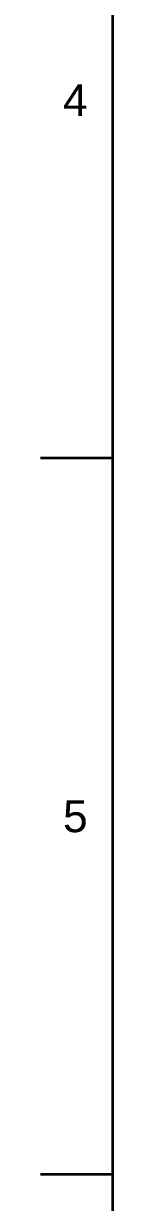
# Model space of a CAD drawing. Header units: millimetres. Extents: x 0 to 416, y -34 to 292.
# Drawn here: x 5 to 10, y 47.6 to 129 of the extents above; entities that cross this region are included whole.
import ezdxf
from ezdxf.entities.mleader import LeaderData, LeaderLine
from ezdxf.math import Vec2, Vec3

# ---------------------------------------------------------------- set-up
doc = ezdxf.new("R2010")
doc.units = ezdxf.units.MM
doc.layers.add('Template', color=7, linetype='Continuous')

# ---------------------------------------------------------------- blocks, each defined once
blk = doc.blocks.new('_DOT')
at = {"color": 0}
blk.add_line((0, 0), (-1, 0), dxfattribs=at)
at = {"color": 0, "const_width": 0.333}
blk.add_lwpolyline([(-0.1665, 0, 1), (0.1665, 0, 1)], format="xyb", close=True, dxfattribs=at)

msp = doc.modelspace()

# ---------------------------------------------------------------- linework, layer by layer
at = {"layer": 'Template', "color": 7, "linetype": 'Continuous', "lineweight": 35}
for p, q in [((10, 287), (10, 10)), ((10, 99), (5, 99)), ((10, 49.5), (5, 49.5))]:
    msp.add_line(p, q, dxfattribs=at)

# ---------------------------------------------------------------- leaders
at = {"layer": 'Template', "color": 7, "linetype": 'Continuous', "lineweight": 15}
ml = msp.add_multileader_mtext('Standard', dxfattribs=at)
ml.set_content('{\\pxsm0.9;\\fArial|b0||i0||c0|p34;\\W1.;4\\P}', color=7)
ml.set_leader_properties()
ml.set_arrow_properties(name='DOT')
ml.build(insert=Vec2(0, 0))
ml.multileader.update_dxf_attribs({"leader_type": 0, "dogleg_length": 0, "arrow_head_size": 1.76})
ctx = ml.context
ctx.base_point, ctx.char_height, ctx.arrow_head_size, ctx.landing_gap_size = Vec3(5.795, 123.75), 2.2, 1.76, 0.77
ctx.mtext.insert = Vec3(6.565, 124.85)
ml = msp.add_multileader_mtext('Standard', dxfattribs=at)
ml.set_content('{\\pxsm0.9;\\fArial|b0||i0||c0|p34;\\W1.;5\\P}', color=7)
ml.set_leader_properties()
ml.set_arrow_properties(name='DOT')
ml.build(insert=Vec2(0, 0))
ml.multileader.update_dxf_attribs({"leader_type": 0, "dogleg_length": 0, "arrow_head_size": 1.76})
ctx = ml.context
ctx.base_point, ctx.char_height, ctx.arrow_head_size, ctx.landing_gap_size = Vec3(5.795, 74.231), 2.2, 1.76, 0.77
ctx.mtext.insert = Vec3(6.565, 75.35)

doc.saveas('drawing.dxf')
